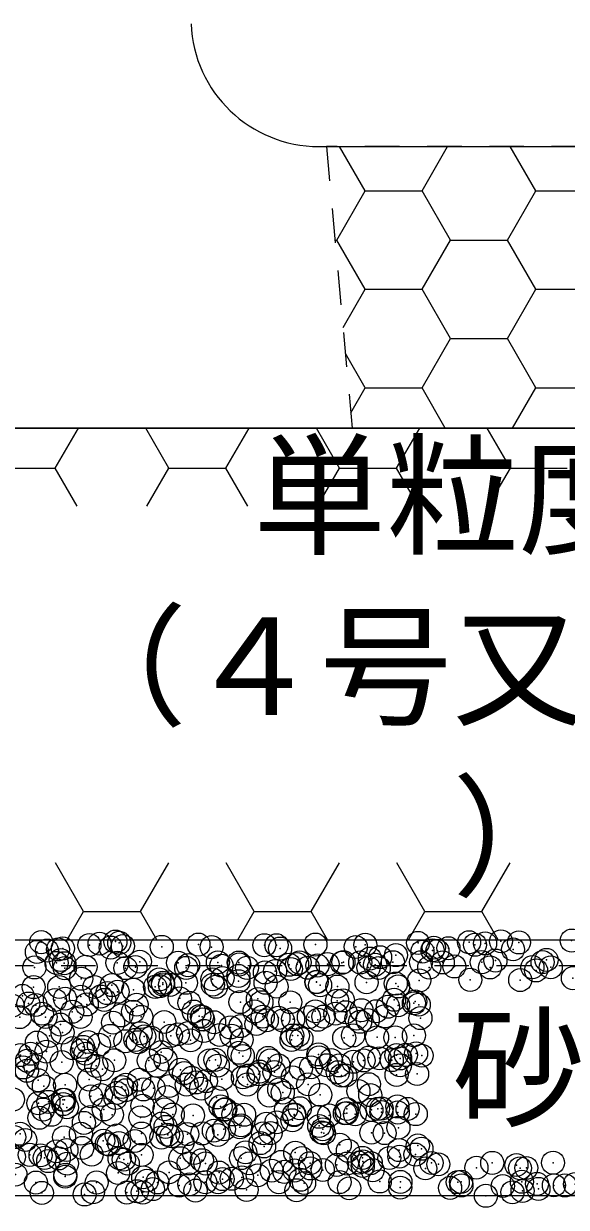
# Model space of a CAD drawing. Units: millimetres at full size; details may follow other scales. Extents: x 190759 to 276146, y -52712 to -16236.
# Drawn here: x 249338.2 to 249550.2, y -30407.9 to -29945.5 of the extents above; entities that cross this region are included whole.
import ezdxf
from ezdxf.enums import TextEntityAlignment as Align

# ---------------------------------------------------------------- set-up
doc = ezdxf.new("R2010")
doc.units = ezdxf.units.MM
doc.header["$LTSCALE"] = 18
doc.header["$PDMODE"] = 32
doc.header["$PDSIZE"] = 9
doc.linetypes.add('USER1', pattern=[1.35, 0.75, -0.6])
for name, color, linetype, lineweight in [('0_2', 7, 'Continuous', 5), ('本体', 2, 'Continuous', 13), ('ﾊｯﾁﾝｸﾞ', 7, 'Continuous', 5)]:
    doc.layers.add(name, color=color, linetype=linetype, lineweight=lineweight)
doc.styles.add('ＭＳ ゴシック', font='')
doc.styles.get('ＭＳ ゴシック').set_extended_font_data('MS Gothic')

msp = doc.modelspace()

# ---------------------------------------------------------------- linework, layer by layer
at = {"layer": '0_2'}
for p, q in [((249471.62, -30010.75), (249461.64, -29993.47)), ((249493.85, -30010.75), (249503.83, -29993.47)), ((249538.3, -30010.75), (249528.32, -29993.47)), ((249460.51, -30030), (249471.62, -30010.75)), ((249471.62, -30010.75), (249493.85, -30010.75)), ((249504.96, -30030), (249493.85, -30010.75)), ((249527.19, -30030), (249538.3, -30010.75)), ((249538.3, -30010.75), (249560.52, -30010.75)), ((249459.86, -30030), (249460.51, -30030)), ((249471.62, -30049.24), (249460.51, -30030)), ((249493.85, -30049.24), (249504.96, -30030)), ((249504.96, -30030), (249527.19, -30030)), ((249538.3, -30049.24), (249527.19, -30030)), ((249462.97, -30064.24), (249471.62, -30049.24)), ((249471.62, -30049.24), (249493.85, -30049.24)), ((249504.96, -30068.49), (249493.85, -30049.24)), ((249527.19, -30068.49), (249538.3, -30049.24)), ((249538.3, -30049.24), (249560.52, -30049.24)), ((249493.85, -30087.74), (249504.96, -30068.49)), ((249504.96, -30068.49), (249527.19, -30068.49)), ((249538.3, -30087.74), (249527.19, -30068.49)), ((249471.62, -30087.74), (249463.89, -30074.34)), ((249465.99, -30097.49), (249471.62, -30087.74)), ((249471.62, -30087.74), (249493.85, -30087.74)), ((249502.93, -30103.46), (249493.85, -30087.74)), ((249529.22, -30103.46), (249538.3, -30087.74)), ((249538.3, -30087.74), (249560.52, -30087.74))]:
    msp.add_line(p, q, dxfattribs=at)
at = {"layer": '本体'}
for p, q in [((249453.57, -29993.47), (249609.5, -29993.47)), ((249321.03, -30103.46), (249742.03, -30103.46))]:
    msp.add_line(p, q, dxfattribs=at)
at = {"layer": '本体', "linetype": 'USER1', "lineweight": 9}
msp.add_lwpolyline([(249596.53, -30103.47), (249606.53, -29993.47), (249456.53, -29993.47), (249466.53, -30103.47)], close=True, dxfattribs=at)
at = {"layer": '本体'}
msp.add_arc((249453.57, -29943.47), 50, 182.2907, 270, dxfattribs=at)
at = {"layer": 'ﾊｯﾁﾝｸﾞ'}
for p, q in [((249350.53, -30119.15), (249359.59, -30103.47)), ((249394.98, -30119.15), (249385.93, -30103.47)), ((249417.21, -30119.15), (249426.26, -30103.47)), ((249461.66, -30119.15), (249452.6, -30103.47)), ((249483.88, -30119.15), (249492.94, -30103.47)), ((249528.33, -30119.15), (249519.28, -30103.47)), ((249328.31, -30119.15), (249350.53, -30119.15)), ((249359.13, -30134.04), (249350.53, -30119.15)), ((249386.38, -30134.04), (249394.98, -30119.15)), ((249394.98, -30119.15), (249417.21, -30119.15)), ((249425.8, -30134.04), (249417.21, -30119.15)), ((249453.06, -30134.04), (249461.66, -30119.15)), ((249461.66, -30119.15), (249483.88, -30119.15)), ((249492.48, -30134.04), (249483.88, -30119.15)), ((249519.73, -30134.04), (249528.33, -30119.15)), ((249528.33, -30119.15), (249550.56, -30119.15)), ((249361.64, -30292.38), (249350.63, -30273.3)), ((249383.87, -30292.38), (249394.88, -30273.3)), ((249428.32, -30292.38), (249417.3, -30273.3)), ((249450.54, -30292.38), (249461.56, -30273.3)), ((249494.99, -30292.38), (249483.98, -30273.3)), ((249517.22, -30292.38), (249528.23, -30273.3)), ((249355.24, -30303.47), (249361.64, -30292.38)), ((249361.64, -30292.38), (249383.87, -30292.38)), ((249390.27, -30303.47), (249383.87, -30292.38)), ((249421.92, -30303.47), (249428.32, -30292.38)), ((249428.32, -30292.38), (249450.54, -30292.38)), ((249456.95, -30303.47), (249450.54, -30292.38)), ((249488.59, -30303.47), (249494.99, -30292.38)), ((249494.99, -30292.38), (249517.22, -30292.38)), ((249523.62, -30303.47), (249517.22, -30292.38))]:
    msp.add_line(p, q, dxfattribs=at)
at = {"layer": 'ﾊｯﾁﾝｸﾞ', "linetype": 'USER1', "lineweight": 9}
msp.add_lwpolyline([(249311.03, -30093.46), (249085.54, -30093.46), (249085.54, -30313.47), (249977.53, -30313.47), (249977.53, -30093.46), (249752.04, -30093.46)], dxfattribs=at)
at = {"layer": 'ﾊｯﾁﾝｸﾞ', "lineweight": 20}
for points in [[(249967.53, -30103.46), (249095.54, -30103.46), (249095.54, -30303.47), (249967.53, -30303.47)], [(249095.54, -30303.47), (249967.53, -30303.47), (249967.53, -30403.47), (249095.54, -30403.47)]]:
    msp.add_lwpolyline(points, close=True, dxfattribs=at)
at = {"layer": 'ﾊｯﾁﾝｸﾞ'}
for p in [(249345.08, -30304.34), (249363.9, -30305.45), (249367.87, -30304.93), (249374.07, -30304.11), (249375.57, -30304.6), (249406.51, -30305.27), (249432.24, -30305.52), (249437.01, -30305.54), (249452.19, -30305.27), (249471.68, -30305.36), (249492.26, -30304.62), (249512.21, -30304.37), (249514.51, -30305.35), (249518.48, -30304.83), (249524.67, -30304.01), (249531.7, -30304.46), (249552.28, -30303.72), (249343.39, -30308.15), (249347.36, -30307.63), (249351.64, -30307.17), (249353.55, -30306.81), (249372.22, -30306.43), (249376.98, -30305.89), (249392.17, -30306.17), (249411.66, -30306.27), (249438.41, -30306.82), (249467.95, -30306.21), (249477.45, -30310.23), (249483.65, -30309.41), (249494, -30308.05), (249497.96, -30307.53), (249498.44, -30306.47), (249499.84, -30307.76), (249504.16, -30306.71), (249529.38, -30307.15), (249342.45, -30314.22), (249351.07, -30312.45), (249352.67, -30311.29), (249354.07, -30312.58), (249354.28, -30314.5), (249362.4, -30313.97), (249374.8, -30312.41), (249378.01, -30314.46), (249381.89, -30314.06), (249383.61, -30311.96), (249398.53, -30312.37), (249401.74, -30314.41), (249402.47, -30313.32), (249414.1, -30312.22), (249415.5, -30313.51), (249422.26, -30312.32), (249422.42, -30313.06), (249425.47, -30314.37), (249441.91, -30313.16), (249442.63, -30314.82), (249445.04, -30312.9), (249445.98, -30312.28), (249449.2, -30314.33), (249452.98, -30313.45), (249456.94, -30312.93), (249462.49, -30312.41), (249463.14, -30312.12), (249469.71, -30312.24), (249472.93, -30314.28), (249473.49, -30310.75), (249475.53, -30313.16), (249476.94, -30314.45), (249482.44, -30312.16), (249493.44, -30312.19), (249496.66, -30314.24), (249501.93, -30312.25), (249506.47, -30313.83), (249517.17, -30312.15), (249520.39, -30314.2), (249522.51, -30311.51), (249536.96, -30314.1), (249540.9, -30312.11), (249542.45, -30311.26), (249544.12, -30314.16), (249360.7, -30318.65), (249391.19, -30318.91), (249411.95, -30318.85), (249415.92, -30318.33), (249422.11, -30317.52), (249432.46, -30316.15), (249436.43, -30315.63), (249492.74, -30319.3), (249512.69, -30319.05), (249532.18, -30319.14), (249538.37, -30315.38), (249552.76, -30318.4), (249342.12, -30321.91), (249352.12, -30321.85), (249365.85, -30321.87), (249372.7, -30321.11), (249374.9, -30323.73), (249381.09, -30322.92), (249389.58, -30321.83), (249391.44, -30321.55), (249392.6, -30320.2), (249392.65, -30320.86), (249395.41, -30321.03), (249401.6, -30320.22), (249412.14, -30320.95), (249413.31, -30321.78), (249422.13, -30319.59), (249432.72, -30320.21), (249437.04, -30321.74), (249452.62, -30319.85), (249452.67, -30319.95), (249454.03, -30321.14), (249460.77, -30321.7), (249472.16, -30320.05), (249483.56, -30320.52), (249484.5, -30321.65), (249337.79, -30325.34), (249340.07, -30328.32), (249350.42, -30326.95), (249354.38, -30326.43), (249360.58, -30325.62), (249362.88, -30328.65), (249368.29, -30325.6), (249369.69, -30326.89), (249370.93, -30324.25), (249382.37, -30328.74), (249399.23, -30326.27), (249402.95, -30328), (249422.9, -30327.75), (249429.72, -30326.54), (249431.12, -30327.82), (249442.39, -30327.84), (249460.66, -30327.21), (249462.97, -30327.1), (249482.92, -30326.84), (249490.67, -30328.22), (249491.15, -30327.47), (249333.87, -30329.13), (249342.93, -30328.9), (249345.38, -30332.29), (249357.22, -30331.53), (249376.32, -30332.96), (249380.95, -30331.49), (249404.68, -30331.45), (249406.81, -30333.22), (249428.41, -30331.41), (249452.14, -30331.36), (249460, -30332.26), (249463.97, -30331.73), (249470.16, -30330.92), (249475.87, -30331.32), (249479.08, -30333.37), (249480.51, -30329.56), (249484.48, -30329.03), (249492.55, -30328.76), (249336.7, -30333.62), (249346.78, -30333.58), (249352.6, -30336.53), (249360.43, -30333.58), (249373.18, -30335.79), (249384.16, -30333.54), (249393.13, -30335.54), (249407.89, -30333.5), (249408.22, -30334.51), (249412.62, -30335.63), (249418.98, -30337.66), (249422.94, -30337.14), (249429.14, -30336.32), (249431.62, -30333.45), (249433.2, -30334.89), (249437.75, -30333.9), (249439.49, -30334.96), (249443.46, -30334.44), (249449.65, -30333.62), (249453.15, -30334.64), (249455.35, -30333.41), (249468.24, -30334.16), (249469.65, -30335.45), (249472.64, -30334.73), (249493.22, -30333.99), (249348.27, -30340.99), (249353.41, -30339.65), (249372, -30340.95), (249381.92, -30342.54), (249383.9, -30339.91), (249385.31, -30341.2), (249388.12, -30341.72), (249395.73, -30340.91), (249398.47, -30340.36), (249402.43, -30339.84), (249408.63, -30339.02), (249414.84, -30340.59), (249419.46, -30340.87), (249423.38, -30342.43), (249442.87, -30342.52), (249443.19, -30340.82), (249445.34, -30340.85), (249446.74, -30342.13), (249463.45, -30341.78), (249466.92, -30340.78), (249476.28, -30341.52), (249483.4, -30341.53), (249490.65, -30340.74), (249343.41, -30343.58), (249347.09, -30347.12), (249357.44, -30345.76), (249361, -30346.6), (249361.41, -30345.24), (249363.36, -30343.33), (249367.61, -30344.42), (249377.96, -30343.06), (249382.85, -30343.42), (249403.43, -30342.68), (249336.93, -30348.46), (249339.64, -30350.66), (249340.9, -30347.94), (249353.08, -30351.22), (249362.4, -30347.89), (249363.37, -30350.62), (249373.66, -30350.47), (249387.1, -30350.57), (249391.94, -30347.27), (249393.61, -30350.22), (249410.83, -30350.53), (249413.1, -30350.31), (249422.43, -30347.54), (249423.83, -30348.82), (249433.68, -30349.57), (249434.56, -30350.49), (249453.37, -30348.21), (249453.63, -30349.32), (249458.29, -30350.44), (249467.03, -30351.06), (249470.99, -30350.54), (249473.12, -30349.41), (249477.19, -30349.72), (249482.02, -30350.4), (249483.86, -30348.47), (249485.27, -30349.76), (249487.54, -30348.36), (249491.5, -30347.84), (249493.7, -30348.67), (249338.09, -30353.29), (249339.5, -30354.57), (249342.86, -30352.71), (249366.59, -30352.66), (249369.03, -30353.96), (249390.32, -30352.62), (249399.52, -30354.22), (249400.93, -30355.51), (249414.05, -30352.58), (249426, -30356.46), (249429.97, -30355.94), (249430.46, -30354.9), (249436.16, -30355.12), (249437.78, -30352.53), (249446.52, -30353.76), (249450.48, -30353.24), (249456.68, -30352.42), (249460.95, -30355.16), (249461.51, -30352.49), (249462.36, -30356.45), (249463.93, -30356.46), (249483.88, -30356.21), (249485.24, -30352.45), (249491.89, -30355.83), (249343.89, -30358.27), (249346.12, -30360.65), (249354.43, -30360.08), (249363.84, -30358.01), (249376.62, -30360.91), (249378.16, -30360.03), (249383.33, -30358.11), (249395.14, -30360.53), (249401.89, -30359.99), (249403.91, -30357.36), (249405.49, -30359.16), (249409.46, -30358.64), (249415.65, -30357.82), (249423.86, -30357.11), (249425.61, -30359.95), (249443.35, -30357.2), (249449.34, -30359.9), (249473.07, -30359.86), (249364.47, -30364.56), (249368.44, -30364.04), (249374.14, -30365.16), (249374.63, -30363.23), (249378.02, -30362.2), (249384.98, -30361.86), (249388.95, -30361.34), (249394.09, -30364.9), (249407.56, -30361.58), (249413.58, -30365), (249434.16, -30364.25), (249438.05, -30361.85), (249439.45, -30363.13), (249454.11, -30364), (249468.99, -30362.52), (249473.6, -30364.09), (249334.07, -30365.8), (249343.96, -30367.26), (249345.8, -30369.74), (249347.92, -30366.74), (249353.56, -30365.9), (249353.71, -30367.6), (249354.12, -30365.93), (249355.11, -30368.89), (249369.53, -30369.7), (249384.65, -30368.27), (249393.26, -30369.65), (249415.14, -30368.53), (249416.54, -30369.82), (249416.99, -30369.61), (249440.72, -30369.57), (249446.08, -30369.21), (249464.45, -30369.52), (249474.05, -30369.87), (249476.57, -30369.47), (249478.02, -30369.34), (249484.21, -30368.53), (249488.18, -30369.48), (249344.37, -30372.95), (249349.01, -30371.79), (249361.74, -30374.96), (249364.32, -30372.69), (249372.74, -30371.74), (249383.81, -30372.79), (249396.47, -30371.7), (249404.39, -30372.05), (249420.2, -30371.66), (249424.34, -30371.79), (249437, -30374.74), (249443.19, -30373.93), (249443.83, -30371.89), (249443.93, -30371.61), (249453.54, -30372.57), (249457.51, -30372.04), (249463.7, -30371.23), (249464.41, -30371.14), (249467.66, -30371.57), (249477.98, -30370.76), (249484.36, -30370.89), (249491.39, -30371.53), (249336.85, -30379.2), (249360.58, -30379.16), (249384.31, -30379.11), (249392.23, -30375.22), (249393.64, -30376.51), (249394.57, -30379.58), (249402.17, -30379.33), (249408.04, -30379.07), (249412.52, -30377.97), (249416.48, -30377.44), (249422.68, -30376.63), (249423.17, -30375.9), (249431.77, -30379.03), (249433.03, -30375.27), (249434.64, -30378.94), (249453.67, -30376.16), (249454.59, -30378.68), (249455.07, -30377.45), (249455.5, -30378.98), (249474.08, -30378.78), (249479.23, -30378.94), (249484.61, -30376.83), (249334.55, -30380.49), (249338.84, -30381.65), (249354.04, -30380.58), (249369.33, -30381.91), (249370.73, -30383.2), (249371.5, -30383.37), (249374.62, -30379.84), (249375.46, -30382.85), (249381.66, -30382.03), (249392.01, -30380.67), (249395.97, -30380.15), (249400.27, -30382.58), (249414.06, -30379.68), (249430.76, -30382.85), (249432.16, -30384.13), (249461.7, -30383.52), (249492.19, -30383.78), (249334.44, -30388.25), (249340.63, -30387.43), (249344.85, -30387.63), (249346.42, -30388.6), (249350.98, -30386.07), (249351.95, -30388.82), (249354.95, -30385.55), (249361.15, -30384.73), (249364.8, -30387.38), (249375.68, -30388.78), (249384.29, -30387.47), (249399.41, -30388.74), (249404.87, -30386.73), (249423.14, -30388.69), (249424.82, -30386.47), (249444.31, -30386.57), (249446.87, -30388.65), (249464.89, -30385.83), (249470.6, -30388.61), (249481.08, -30388.67), (249484.84, -30385.57), (249485.04, -30388.15), (249491.24, -30387.33), (249493.59, -30385.07), (249347.82, -30389.89), (249355.17, -30390.87), (249377.36, -30389.27), (249378.9, -30390.83), (249402.63, -30390.78), (249407.85, -30389.53), (249409.26, -30390.82), (249426.36, -30390.74), (249438.79, -30390.21), (249450.08, -30390.7), (249450.22, -30392.73), (249455.07, -30393.36), (249460.57, -30391.37), (249464.53, -30390.85), (249469.28, -30390.47), (249470.69, -30391.76), (249470.73, -30390.03), (249473.81, -30390.65), (249474.56, -30393.46), (249495.14, -30392.72), (249497.54, -30390.61), (249500.22, -30391.14), (249515.09, -30392.46), (249521.27, -30390.57), (249530.72, -30391.41), (249532.12, -30392.69), (249534.58, -30392.56), (249545, -30390.52), (249335.03, -30395.17), (249354.45, -30395.96), (249354.52, -30395.26), (249375.1, -30394.52), (249384.95, -30396.22), (249386.35, -30397.51), (249395.05, -30394.27), (249409.19, -30398.13), (249414.54, -30394.36), (249415.89, -30396.9), (249419.54, -30396.77), (249423.51, -30396.25), (249429.7, -30395.43), (249435.12, -30393.62), (249437.92, -30398.11), (249440.05, -30394.07), (249444.02, -30393.55), (249446.38, -30397.16), (249461.65, -30398.07), (249477.32, -30397.83), (249485.38, -30398.02), (249507.81, -30398.09), (249509.11, -30397.98), (249532.84, -30397.94), (249343, -30398.28), (249345.33, -30402.31), (249365.28, -30402.06), (249366.73, -30398.24), (249378.52, -30402.17), (249382.49, -30401.65), (249384.77, -30402.15), (249388.68, -30400.83), (249390.46, -30398.2), (249399.03, -30399.47), (249403, -30398.95), (249405.35, -30401.41), (249414.19, -30398.15), (249425.3, -30401.16), (249444.79, -30401.25), (249447.78, -30398.44), (249465.37, -30400.51), (249485.32, -30400.25), (249504.81, -30400.35), (249509.21, -30399.38), (249525.39, -30399.61), (249529.13, -30402.07), (249533.09, -30401.55), (249538.75, -30398.77), (249539.29, -30400.74), (249545.33, -30399.35), (249549.64, -30399.37), (249553.6, -30398.85), (249362.04, -30402.91), (249518.78, -30403.44)]:
    msp.add_point(p, dxfattribs=at)

# ---------------------------------------------------------------- texts
at = {"layer": '0_2', "style": 'ＭＳ ゴシック'}
for s, p in [('\u3000単粒度砕石', (249376.13, -30110.9)), ('（４号又は５号', (249350.23, -30177.57)), ('）', (249505.63, -30244.23))]:
    msp.add_text(s, height=37.98, dxfattribs=at).set_placement(p, align=Align.TOP_LEFT)
msp.add_text('砂', height=37.98, dxfattribs=at).set_placement((249531.53, -30353.47), align=Align.MIDDLE_CENTER)

doc.saveas('drawing.dxf')
